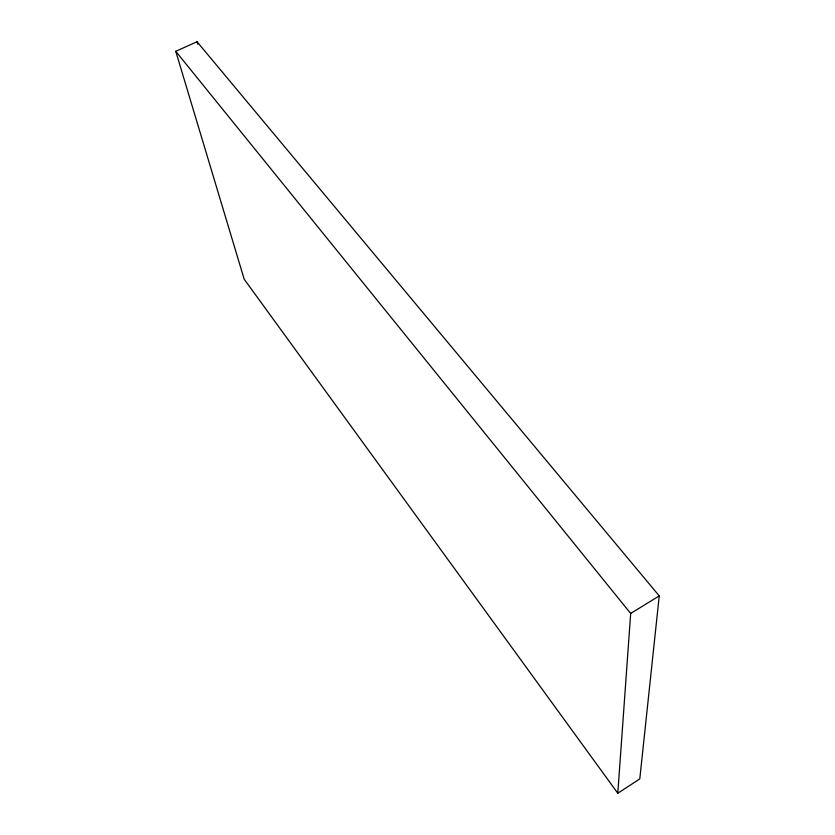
<?xml version="1.0" encoding="UTF-8"?>
<svg xmlns="http://www.w3.org/2000/svg" width="835" height="835" viewBox="0 0 835 835"><rect width="100%" height="100%" fill="white"/><g stroke="black" fill="none" stroke-linecap="round" stroke-linejoin="round"><path stroke-width="1.25" d="M617.796 793.25L630.675 613.454L175.757 51.311L197.039 41.75L659.243 595.908L639.787 778.94L617.796 793.25L244.196 279.224L175.757 51.311M630.675 613.454L659.243 595.908M197.039 41.75L197.749 44.255"/></g></svg>
